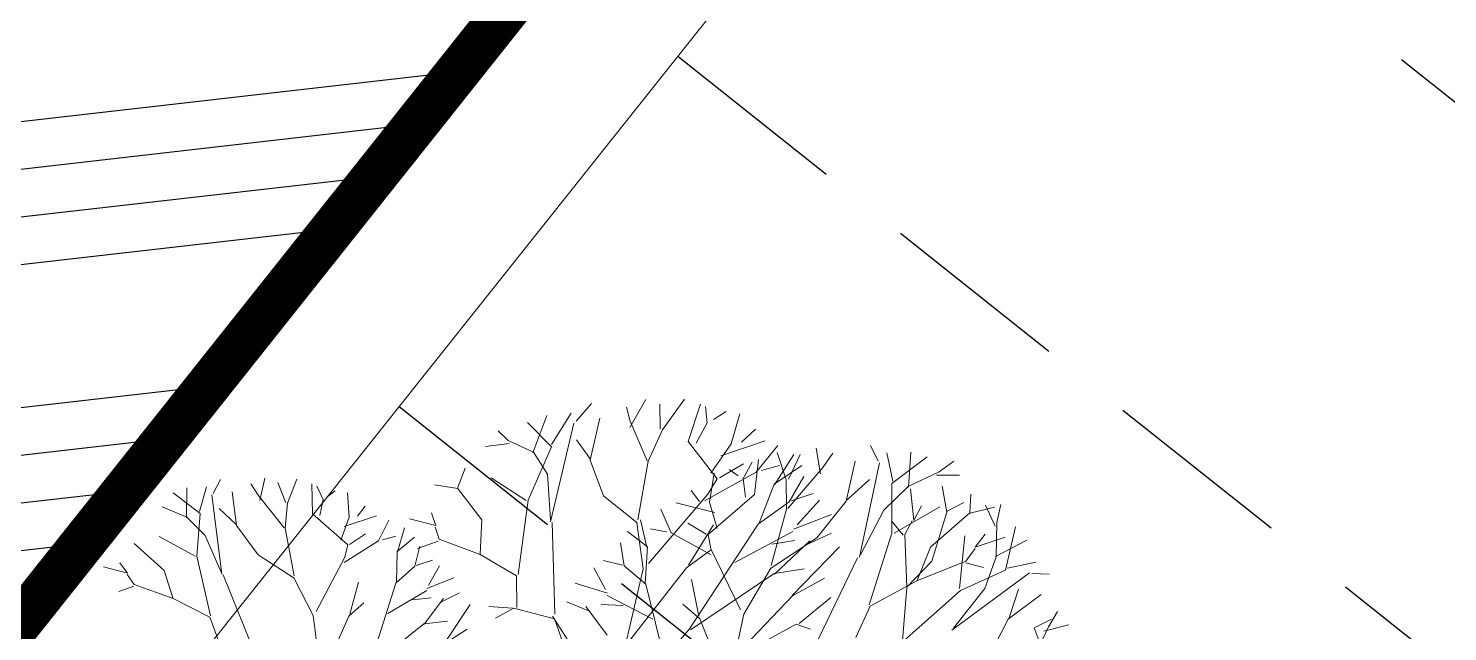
# Model space of a CAD drawing. Header units: metres. Extents: x -664657 to -643449, y -1076720 to -1062383.
# Drawn here: x -657392.73 to -657383.22, y -1068384.41 to -1068380.37 of the extents above; entities that cross this region are included whole.
import ezdxf

# ---------------------------------------------------------------- set-up
doc = ezdxf.new("R2010")
doc.units = ezdxf.units.M
doc.header["$LTSCALE"] = 0.1
doc.linetypes.add('DASHED', pattern=[19.05, 12.7, -6.35])
doc.layers.get('0').update_dxf_attribs({"color": 8, "lineweight": 9})
doc.layers.add('AA_THER_srafy', color=52, linetype='Continuous')
doc.layers.add('AA_THER_čárkovaná', color=5, linetype='DASHED')
doc.layers.add('AA_THER_STAFAZ', color=252, linetype='Continuous', lineweight=0)

# ---------------------------------------------------------------- blocks, each defined once
blk = doc.blocks.new('A$C3F2225AA')
for p, q in [((12.15, 486.71), (10.43, 480.5)), ((-0.03, 466.95), (3.84, 482.1)), ((10.43, 480.5), (5.07, 469.63)), ((10.42, 479.01), (16.79, 484.09)), ((24.03, 481.38), (27.87, 475.98)), ((27.78, 475.6), (33.45, 483.01)), ((37.77, 477.81), (30.54, 481.56)), ((34.58, 485.02), (37.47, 479.26)), ((50.35, 467.99), (43.62, 482.11)), ((44.62, 469.54), (49.54, 480.94)), ((5.29, 469.58), (-1.74, 479.81)), ((21.39, 471.1), (14.39, 477.28)), ((23.96, 477.5), (21.22, 471.46)), ((27.87, 475.98), (24.54, 457.86)), ((42.96, 476.96), (36.83, 467.69)), ((37.47, 479.26), (44.82, 469.64)), ((50.43, 468.9), (56.94, 476.83)), ((58.29, 472.82), (63.25, 476.42)), ((-8.76, 470.15), (-14.31, 472.72)), ((-0.28, 467.82), (-8.2, 474.35)), ((11.43, 453.73), (18.28, 471.1)), ((21.22, 471.46), (28, 454.32)), ((36.83, 467.69), (36.8, 473.51)), ((57.58, 472.49), (48.66, 439.7)), ((-8, 469.97), (7.09, 439.52)), ((10.84, 453.21), (-0.03, 466.95)), ((5.07, 469.63), (3.49, 457.84)), ((6.23, 469.51), (14.04, 461.59)), ((14.04, 461.59), (12.95, 467.31)), ((41.66, 452.81), (31.58, 468.53)), ((37.21, 467.29), (37.31, 461.76)), ((42.33, 452.41), (50.35, 467.99)), ((44.82, 469.64), (48.65, 458.37)), ((61.79, 455.62), (58.05, 465.62)), ((65.52, 469.07), (61.8, 455.04)), ((73.74, 467.95), (74.6, 461.83)), ((79.77, 466.83), (74.31, 459.52)), ((-22.98, 462.39), (-22.63, 456.22)), ((-15.12, 465.08), (-8.77, 452.03)), ((-8.86, 452.6), (-7.13, 463.13)), ((13.75, 461.13), (14.71, 455.68)), ((37.31, 461.76), (28.16, 445.54)), ((37.72, 461.28), (43.72, 463.88)), ((70.86, 458.3), (73.74, 464.59)), ((74.6, 461.83), (78.95, 443.28)), ((-28.67, 460.12), (-21.9, 454.01)), ((-22.63, 456.22), (-23.32, 437.18)), ((3.49, 457.84), (6.91, 440.4)), ((14.41, 455.13), (8.02, 456.52)), ((14.71, 455.68), (26.83, 441.53)), ((24.54, 457.86), (28.15, 445.76)), ((48.65, 458.37), (48.67, 440.6)), ((83.86, 450.62), (70.86, 458.3)), ((-63.32, 445.48), (-61.63, 450.44)), ((-57.37, 452.87), (-53.13, 442.58)), ((-53.37, 437.1), (-44.47, 450.95)), ((-50.65, 445.43), (-49.62, 452.03)), ((-39.98, 440.32), (-39.84, 452.41)), ((-30.07, 444.76), (-38.54, 450.41)), ((-32.23, 440.85), (-33.54, 453.47)), ((-32.43, 440.88), (-28.93, 452.17)), ((-31.78, 454.79), (-29.56, 445.46)), ((-8.77, 452.03), (-8.84, 435.55)), ((20.33, 428.45), (10.84, 453.21)), ((28, 454.32), (26.79, 441.75)), ((37.81, 426.29), (42.33, 452.41)), ((61.8, 455.04), (65.06, 438.89)), ((-70.28, 446.82), (-65.54, 433.85)), ((-68.36, 447.3), (-64.3, 443.17)), ((-38.94, 441.93), (-35.06, 447.26)), ((-25.86, 449.56), (-24.37, 439.38)), ((-24.06, 440.1), (-19.62, 446.95)), ((-17.11, 434.77), (-16.42, 446.47)), ((28.16, 445.54), (20.86, 428.27)), ((-75.21, 431.45), (-75.87, 444.73)), ((-64.3, 443.17), (-62.88, 435.14)), ((-53.13, 442.58), (-52.32, 430.05)), ((-43.28, 442.17), (-42.21, 435.69)), ((-42.19, 444.34), (-35.57, 433.8)), ((-27.95, 426.88), (-32.43, 440.88)), ((-23.54, 436.81), (-30.07, 444.76)), ((-17.21, 432.79), (-9.96, 445.2)), ((26.83, 441.53), (37.32, 426)), ((-86.36, 436.18), (-84.73, 424.91)), ((-81.48, 437.91), (-75.89, 431.1)), ((-48.87, 430.67), (-45.31, 439.82)), ((-47.98, 421.12), (-39.98, 440.32)), ((-42.21, 435.69), (-37.5, 431.03)), ((-24.37, 439.38), (-28.02, 426.43)), ((-15.39, 417.77), (-23.54, 436.81)), ((-8.84, 435.55), (-14.94, 416.88)), ((-10.33, 431), (-5.86, 439.99)), ((-3.03, 414.12), (-0.65, 437.99)), ((14.57, 404.34), (6.79, 438.9)), ((-72.23, 419.69), (-75.21, 431.45)), ((-65.54, 433.85), (-49.37, 429.91)), ((-51.4, 430.76), (-46.35, 421.82)), ((-44.12, 435.34), (-48.07, 435.09)), ((-35.57, 433.8), (-39.53, 412.59)), ((-26.08, 410.66), (-16.83, 431.97)), ((-12.63, 416.17), (-10.2, 433.13)), ((-90.1, 429.84), (-85.98, 426.78)), ((-85.98, 426.78), (-72.57, 419.57)), ((-49.37, 429.91), (-48.51, 423.65)), ((-28.02, 426.43), (-24.01, 382.45)), ((-19.93, 423.85), (-14.39, 429.92)), ((-2.83, 414.1), (2.1, 426.09)), ((20.86, 428.27), (23.73, 416.58)), ((-100.92, 414.9), (-100.56, 423.12)), ((-94.97, 420.91), (-88.4, 407.21)), ((-49.23, 419.81), (-53.98, 420.97)), ((-48.51, 423.65), (-49.62, 391.47)), ((-46.35, 421.82), (-38.42, 416.24)), ((-12.81, 416.35), (-5.56, 424.16)), ((5.03, 408.02), (8.14, 422.12)), ((-102.56, 403.03), (-104.03, 415.97)), ((-62.21, 401.14), (-72.23, 419.69)), ((-42.64, 420.1), (-55.37, 414.27)), ((-38.28, 399.81), (-40.25, 416.43)), ((-23.61, 382.39), (-12.81, 416.35)), ((-12.23, 398.36), (-14.87, 417.03)), ((-101.08, 413.85), (-85.85, 381.53)), ((-40.23, 412.25), (-47.69, 411.24)), ((-39.53, 412.59), (-35.76, 409.23)), ((-5.6, 383.08), (-2.83, 414.1)), ((-105.91, 396.63), (-110.27, 410)), ((-88.76, 407.57), (-96.69, 409.82)), ((-88.4, 407.21), (-77, 400.3)), ((-50.19, 404.9), (-58.2, 409.15)), ((-34.31, 407.66), (-50.19, 404.9)), ((-38.25, 398.55), (-35.45, 408.76)), ((-35.76, 409.23), (-14.13, 398.83)), ((-5.05, 384.68), (4.39, 407.2)), ((4.39, 407.2), (9.46, 408.89)), ((-102.05, 402.34), (-114, 403.81)), ((-96.74, 382.54), (-102.05, 402.34)), ((-53.68, 395.6), (-61.45, 401.82)), ((-51.67, 404.21), (-56.75, 401.42)), ((-115.42, 394.67), (-105.86, 396.93)), ((-105.86, 396.93), (-97.12, 393.94)), ((-77, 400.3), (-61.77, 400.18)), ((-53.62, 395.86), (-62.46, 395.71)), ((-50.03, 388.84), (-61.9, 400.15)), ((-46.22, 385.27), (-53.62, 395.86)), ((-37.98, 365.58), (-38.25, 398.55)), ((-24.21, 388), (-34.35, 396.49)), ((8.15, 356.88), (-12.23, 398.36)), ((-120.36, 395.1), (-115.42, 394.67)), ((-114.39, 394.06), (-120.34, 388.05)), ((-97.12, 393.94), (-86.39, 382.14)), ((-61.99, 391), (-55.89, 385.46)), ((-56.49, 385.33), (-62.8, 382.41)), ((-55.89, 385.46), (-45.89, 385.19)), ((-29.2, 345.04), (-50.03, 388.84)), ((-23.4, 387.51), (-31.25, 387.81)), ((-1.81, 375.12), (-23.4, 387.51)), ((-97.32, 382.02), (-111.94, 380.6)), ((-83.29, 359.84), (-96.74, 382.54)), ((-64.43, 356.98), (-85.31, 381.65)), ((-45.89, 385.19), (-18.57, 364.21)), ((-24.01, 382.45), (-24.71, 360.17)), ((-121.24, 377.6), (-118.99, 370.37)), ((-55.8, 374.89), (-63.79, 378.32)), ((-36.3, 377.04), (-54.07, 373.52)), ((-118.69, 370.33), (-125.98, 366.2)), ((-118.99, 370.37), (-105.2, 366.94)), ((-54.46, 374.29), (-65.57, 369.96)), ((-47.47, 374.35), (-53.72, 369.78)), ((-105.2, 366.94), (-98.23, 357.16)), ((-45.38, 362.61), (-57.52, 365.84)), ((-56.07, 365.21), (-63.8, 363.04)), ((-125.45, 351.42), (-116.7, 355.34)), ((-116.7, 355.34), (-120.7, 357.87)), ((-112.79, 352.21), (-98.08, 357.05)), ((-98.08, 357.05), (-83.36, 359.08)), ((-83.36, 359.08), (-76.4, 350.43)), ((-63.47, 355.64), (-77.01, 349.56)), ((-47.92, 350.11), (-64.6, 355.93)), ((-51.74, 348.25), (-63.47, 355.64)), ((-112.62, 351.48), (-116.71, 344.89)), ((-116.57, 354.7), (-112.79, 352.21)), ((-129.11, 338.47), (-130.89, 346.44)), ((-121.53, 339.64), (-124.83, 347.81)), ((-121.74, 339.64), (-120.08, 347.44)), ((-116.63, 346.05), (-113.55, 339.5)), ((-77.35, 349.3), (-84.34, 344.52)), ((-77.01, 349.56), (-79.9, 342.78)), ((-152.97, 339.4), (-152.09, 342.84)), ((-148.26, 344.89), (-142.45, 338.57)), ((-141.82, 334.94), (-135.22, 345)), ((-140.45, 340.71), (-140.48, 345.16)), ((-128.33, 339.64), (-125.35, 343.56)), ((-113.35, 340.01), (-110.05, 344.99)), ((-105.64, 337.24), (-106.82, 345.01)), ((-105.43, 335.92), (-100.24, 344.86)), ((-98.35, 335.47), (-95.37, 341.87)), ((-88.47, 325.14), (-89.9, 341.1)), ((-162.49, 328.91), (-165.24, 337.58)), ((-160.05, 339.55), (-153.32, 331.51)), ((-158.24, 340.07), (-153.57, 337.78)), ((-153.57, 337.78), (-150.9, 332.64)), ((-142.45, 338.57), (-139.66, 330.4)), ((-136.36, 331.18), (-134.29, 337.58)), ((-133.96, 324.99), (-129.11, 338.47)), ((-115.1, 330.9), (-121.74, 339.64)), ((-113.55, 339.5), (-115.1, 330.59)), ((-110.67, 320.42), (-104.92, 335.42)), ((-98.27, 325.47), (-98.56, 336.89)), ((-174.24, 330.84), (-170.85, 323.59)), ((-169.7, 332.5), (-163.1, 328.6)), ((-153.32, 331.51), (-136.73, 330.63)), ((-136.73, 330.63), (-134.88, 326.6)), ((-115.1, 330.59), (-104.16, 302.07)), ((-106.7, 329.75), (-102.18, 334.33)), ((-98.48, 325.57), (-92.56, 331.48)), ((-88.26, 325.14), (-85.3, 333.55)), ((-176.93, 326.27), (-172.37, 324.69)), ((-157.67, 321.48), (-162.49, 328.91)), ((-134.88, 326.6), (-130.87, 305.3)), ((-103.75, 302.07), (-98.48, 325.57)), ((-185.24, 315.29), (-186.19, 320.74)), ((-172.37, 324.69), (-157.99, 321.37)), ((-144.84, 310.33), (-157.67, 321.48)), ((-121, 311.98), (-125.58, 322.72)), ((-184.97, 307.31), (-188.48, 315.67)), ((-180.32, 319.88), (-171.66, 311.55)), ((-120.77, 311.16), (-119.62, 318.18)), ((-187.26, 302.74), (-193.7, 311.08)), ((-185.23, 314.58), (-165.06, 294.92)), ((-172.07, 311.75), (-180.26, 312.4)), ((-171.66, 311.55), (-159.3, 308.21)), ((-115.27, 289.49), (-120.77, 311.16)), ((-184.36, 306.91), (-196.39, 306.61)), ((-175.98, 294.44), (-184.36, 306.91)), ((-159.3, 308.21), (-144.25, 309.74)), ((-130.85, 303.52), (-144.38, 309.71)), ((-196.34, 300.44), (-187.27, 302.94)), ((-187.27, 302.94), (-178.16, 301.9)), ((-178.16, 301.9), (-165.7, 295.27)), ((-103.35, 276.9), (-130.85, 303.52)), ((-176.47, 294.03), (-190.68, 291.55)), ((-159.09, 280.92), (-175.98, 294.44)), ((-140.02, 281.03), (-164.55, 295.06)), ((-196.02, 284.07), (-181.86, 283.27)), ((-181.86, 283.27), (-173.42, 277.57)), ((-173.26, 277.52), (-159.05, 280.41)), ((-159.05, 280.41), (-150.8, 275.45)), ((-191.37, 274.42), (-195.72, 275.66)), ((-187.01, 272.77), (-173.26, 277.52)), ((-199.39, 270.91), (-191.37, 274.42)), ((-191.14, 274.01), (-187.01, 272.77)), ((-186.72, 272.31), (-189.72, 267.54))]:
    blk.add_line(p, q)

msp = doc.modelspace()

# ---------------------------------------------------------------- hatches: boundary and pattern name
at = {"layer": 'AA_THER_srafy'}
h = msp.add_hatch(dxfattribs=at)
h.set_pattern_fill('ANSI34', color=254, scale=0.1, style=0)
h.set_pattern_definition([(6.51268, (-656030.26, -1069498.5804), (-0.2160709, 1.8927066), []), (6.51268, (-656029.9085, -1069498.8599), (-0.2160709, 1.8927066), []), (6.51268, (-656029.557, -1069499.1393), (-0.2160709, 1.8927066), []), (6.51268, (-656029.2056, -1069499.4187), (-0.2160709, 1.8927066), [])])
h.paths.add_polyline_path([(-657356.3754, -1068419.0286), (-657374.8013, -1068404.3789), (-657391.2255, -1068391.3205), (-657395.5784, -1068387.858), (-657386.7409, -1068376.7432), (-657395.685, -1068369.6317), (-657404.5225, -1068380.7465), (-657427.7006, -1068362.3174), (-657418.8632, -1068351.2026), (-657427.5124, -1068344.3256), (-657436.3498, -1068355.4404), (-657450.0399, -1068344.5553), (-657452.7164, -1068347.9216), (-657314.7716, -1068457.598), (-657312.0973, -1068454.2344), (-657324.1097, -1068444.6832), (-657327.8369, -1068441.7197), (-657329.019, -1068443.2066), (-657357.1666, -1068420.8272), (-657357.4778, -1068421.2186), (-657357.8691, -1068420.9074)])
h.paths.add_polyline_path([(-657248.5729, -1068504.743), (-657251.3116, -1068502.5655), (-657249.4445, -1068500.2173), (-657255.3738, -1068495.5029), (-657257.2409, -1068497.8511), (-657264.756, -1068491.8757), (-657262.889, -1068489.5275), (-657268.3137, -1068485.2143), (-657270.1807, -1068487.5625), (-657291.6149, -1068470.5201), (-657286.0137, -1068463.4754), (-657290.4288, -1068456.1323), (-657298.578, -1068453.4855), (-657304.1792, -1068460.5301), (-657312.0973, -1068454.2344), (-657314.7716, -1068457.598), (-657251.2463, -1068508.1054)])

# ---------------------------------------------------------------- linework, layer by layer
at = {"color": 5}
msp.add_line((-657394.7266, -1068388.5353), (-657382.7773, -1068373.5068), dxfattribs=at)
at = {"color": 1, "lineweight": 30, "const_width": 0.3}
msp.add_lwpolyline([(-657355.984, -1068419.3398), (-657395.5784, -1068387.858), (-657386.7409, -1068376.7432), (-657395.685, -1068369.6317), (-657404.5225, -1068380.7465), (-657427.7006, -1068362.3174), (-657418.8632, -1068351.2026), (-657427.5124, -1068344.3256), (-657436.3498, -1068355.4404), (-657463.7301, -1068333.6702)], dxfattribs=at)
at = {"layer": 'AA_THER_čárkovaná'}
for p, q in [((-657386.5115, -1068378.2032), (-657315.8946, -1068434.3512)), ((-657388.3785, -1068380.5514), (-657317.7616, -1068436.6994)), ((-657390.2456, -1068382.8996), (-657319.6287, -1068439.0476))]:
    msp.add_line(p, q, dxfattribs=at)

# ---------------------------------------------------------------- block references
at = {"layer": 'AA_THER_STAFAZ', "xscale": 0.01900005065939046, "yscale": 0.01900004968047142, "zscale": 0.01900005068234573, "rotation": 321.5126805549046}
msp.add_blockref('A$C3F2225AA', (-657392.4646, -1068390.3605), dxfattribs=at)

doc.saveas('drawing.dxf')
